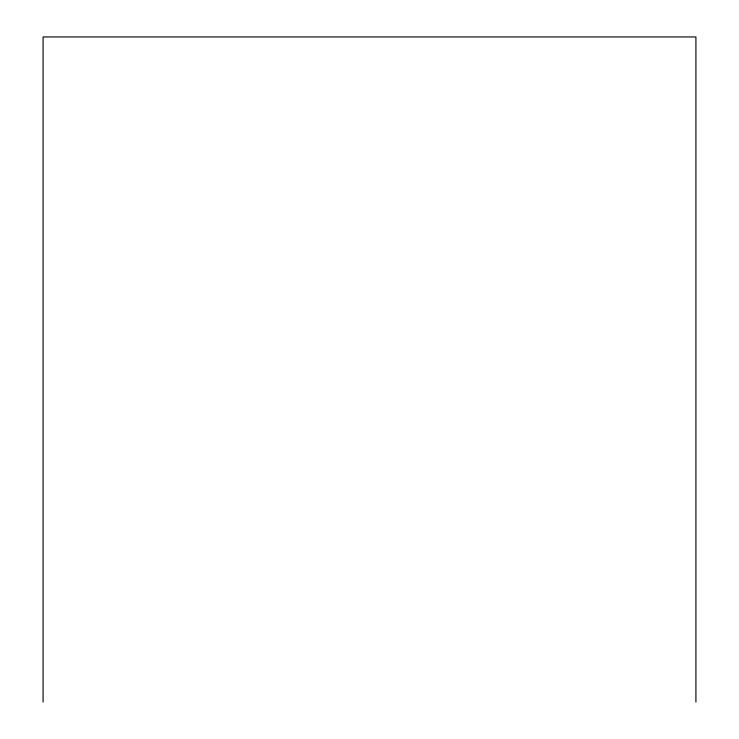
<?xml version="1.0" encoding="UTF-8"?>
<svg xmlns="http://www.w3.org/2000/svg" width="739" height="739" viewBox="0 0 739 739"><rect width="100%" height="100%" fill="white"/><g stroke="black" fill="none" stroke-linecap="round" stroke-linejoin="round"><path stroke-width="1.11" d="M695.916 702.05L695.916 36.95L43.084 36.95L43.084 702.05"/></g></svg>
